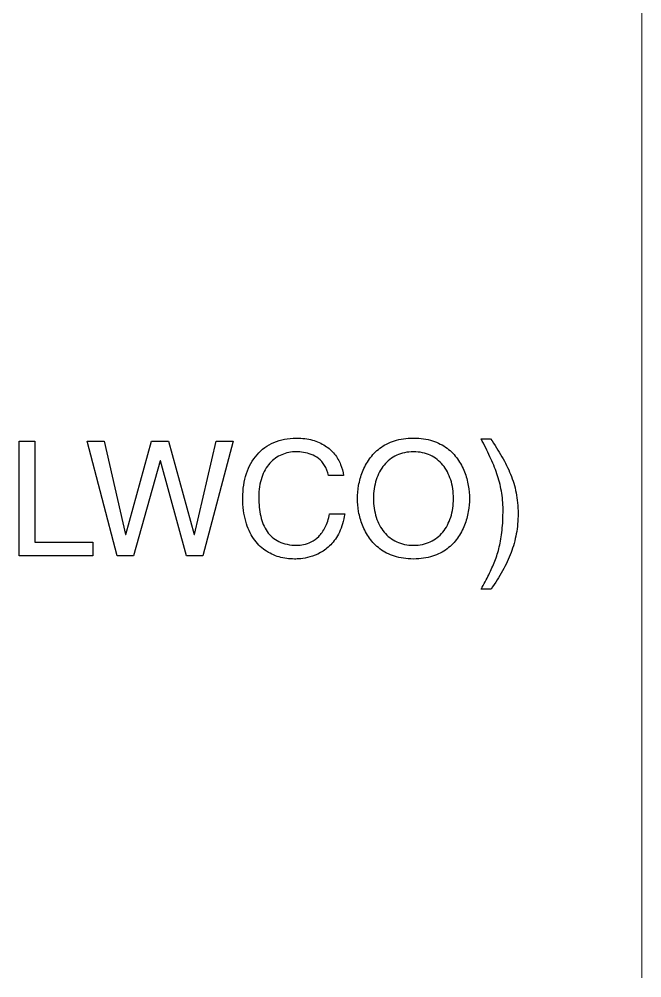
# Model space of a CAD drawing. Header units: inches. Extents: x -3.67 to 3.62, y -4.25 to 4.25.
# Drawn here: x -0.061 to 0.371, y 2.659 to 3.325 of the extents above; entities that cross this region are included whole.
import ezdxf

# ---------------------------------------------------------------- set-up
doc = ezdxf.new("R2010")
doc.units = ezdxf.units.IN
doc.header["$MEASUREMENT"] = 0
doc.layers.add('Dimensions', color=7, linetype='Continuous')

msp = doc.modelspace()

# ---------------------------------------------------------------- linework, layer by layer
at = {"layer": 'Dimensions', "color": 250, "lineweight": 5}
msp.add_open_spline([(0.37112, 3.79754), (0.37112, 3.79754), (0.37112, 2.65911), (0.37112, 2.65911)], degree=3, dxfattribs=at)
at = {"layer": 'Dimensions', "color": 250}
for points, knots in [([(-0.05062, 3.03178), (-0.05062, 3.03178), (-0.06139, 3.03178), (-0.06139, 3.03178), (-0.06139, 3.03178), (-0.06139, 3.03178), (-0.06139, 2.952), (-0.06139, 2.952), (-0.06139, 2.952), (-0.06139, 2.952), (-0.01017, 2.952), (-0.01017, 2.952), (-0.01017, 2.952), (-0.01017, 2.952), (-0.01017, 2.96156), (-0.01017, 2.96156), (-0.01017, 2.96156), (-0.01017, 2.96156), (-0.05062, 2.96156), (-0.05062, 2.96156), (-0.05062, 2.96156), (-0.05062, 2.96156), (-0.05062, 3.03178), (-0.05062, 3.03178)], [0, 0, 0, 0, 0.166667, 0.166667, 0.166667, 0.166667, 0.333333, 0.333333, 0.333333, 0.333333, 0.5, 0.5, 0.5, 0.5, 0.666667, 0.666667, 0.666667, 0.666667, 0.833333, 0.833333, 0.833333, 0.833333, 1, 1, 1, 1]), ([(0.03649, 3.01811), (0.03649, 3.01811), (0.03671, 3.01811), (0.03671, 3.01811), (0.03671, 3.01811), (0.03671, 3.01811), (0.05493, 2.952), (0.05493, 2.952), (0.05493, 2.952), (0.05493, 2.952), (0.06627, 2.952), (0.06627, 2.952), (0.06627, 2.952), (0.06627, 2.952), (0.08727, 3.03178), (0.08727, 3.03178), (0.08727, 3.03178), (0.08727, 3.03178), (0.07538, 3.03178), (0.07538, 3.03178), (0.07538, 3.03178), (0.07538, 3.03178), (0.06049, 2.96689), (0.06049, 2.96689), (0.06049, 2.96689), (0.06049, 2.96689), (0.06027, 2.96689), (0.06027, 2.96689), (0.06027, 2.96689), (0.06027, 2.96689), (0.04238, 3.03178), (0.04238, 3.03178), (0.04238, 3.03178), (0.04238, 3.03178), (0.0306, 3.03178), (0.0306, 3.03178), (0.0306, 3.03178), (0.0306, 3.03178), (0.01271, 2.96689), (0.01271, 2.96689), (0.01271, 2.96689), (0.01271, 2.96689), (0.01249, 2.96689), (0.01249, 2.96689), (0.01249, 2.96689), (0.01249, 2.96689), (-0.0024, 3.03178), (-0.0024, 3.03178), (-0.0024, 3.03178), (-0.0024, 3.03178), (-0.01406, 3.03178), (-0.01406, 3.03178), (-0.01406, 3.03178), (-0.01406, 3.03178), (0.00671, 2.952), (0.00671, 2.952), (0.00671, 2.952), (0.00671, 2.952), (0.01805, 2.952), (0.01805, 2.952), (0.01805, 2.952), (0.01805, 2.952), (0.03649, 3.01811), (0.03649, 3.01811)], [0, 0, 0, 0, 0.0625, 0.0625, 0.0625, 0.0625, 0.125, 0.125, 0.125, 0.125, 0.1875, 0.1875, 0.1875, 0.1875, 0.25, 0.25, 0.25, 0.25, 0.3125, 0.3125, 0.3125, 0.3125, 0.375, 0.375, 0.375, 0.375, 0.4375, 0.4375, 0.4375, 0.4375, 0.5, 0.5, 0.5, 0.5, 0.5625, 0.5625, 0.5625, 0.5625, 0.625, 0.625, 0.625, 0.625, 0.6875, 0.6875, 0.6875, 0.6875, 0.75, 0.75, 0.75, 0.75, 0.8125, 0.8125, 0.8125, 0.8125, 0.875, 0.875, 0.875, 0.875, 0.9375, 0.9375, 0.9375, 0.9375, 1, 1, 1, 1]), ([(0.16394, 3.00778), (0.16362, 3.01046), (0.16295, 3.01308), (0.1619, 3.01561), (0.1619, 3.01561), (0.16086, 3.01815), (0.15944, 3.02054), (0.15764, 3.02272), (0.15764, 3.02272), (0.15586, 3.02493), (0.15368, 3.02687), (0.15112, 3.02854), (0.15112, 3.02854), (0.14857, 3.03021), (0.14564, 3.03152), (0.14231, 3.03246), (0.14231, 3.03246), (0.13899, 3.03339), (0.13527, 3.03387), (0.13116, 3.03389), (0.13116, 3.03389), (0.12534, 3.03387), (0.12014, 3.03285), (0.11555, 3.03085), (0.11555, 3.03085), (0.11095, 3.02885), (0.10705, 3.026), (0.10384, 3.02232), (0.10384, 3.02232), (0.10062, 3.01863), (0.09818, 3.01426), (0.09649, 3.00919), (0.09649, 3.00919), (0.09481, 3.00411), (0.09395, 2.9985), (0.09394, 2.99234), (0.09394, 2.99234), (0.09395, 2.98621), (0.09462, 2.98082), (0.09594, 2.97615), (0.09594, 2.97615), (0.09723, 2.97148), (0.09905, 2.96748), (0.10136, 2.96415), (0.10136, 2.96415), (0.10366, 2.96082), (0.10634, 2.9581), (0.10936, 2.956), (0.10936, 2.956), (0.1124, 2.95389), (0.11566, 2.95235), (0.11914, 2.95135), (0.11914, 2.95135), (0.12262, 2.95037), (0.12618, 2.94989), (0.12982, 2.94989), (0.12982, 2.94989), (0.13086, 2.94987), (0.13231, 2.94995), (0.13418, 2.95013), (0.13418, 2.95013), (0.13607, 2.95032), (0.13818, 2.95072), (0.14055, 2.95135), (0.14055, 2.95135), (0.14292, 2.95198), (0.14534, 2.95298), (0.14784, 2.95432), (0.14784, 2.95432), (0.15036, 2.95567), (0.15275, 2.9575), (0.15503, 2.9598), (0.15503, 2.9598), (0.15731, 2.96211), (0.15931, 2.96502), (0.16101, 2.96856), (0.16101, 2.96856), (0.16271, 2.97208), (0.16394, 2.97634), (0.16471, 2.98134), (0.16471, 2.98134), (0.16471, 2.98134), (0.15427, 2.98134), (0.15427, 2.98134), (0.15427, 2.98134), (0.15351, 2.97763), (0.15247, 2.9745), (0.15116, 2.97193), (0.15116, 2.97193), (0.14984, 2.96935), (0.14834, 2.96726), (0.14668, 2.96561), (0.14668, 2.96561), (0.14501, 2.96397), (0.14329, 2.96271), (0.14147, 2.9618), (0.14147, 2.9618), (0.13968, 2.96091), (0.13792, 2.96028), (0.1362, 2.95995), (0.1362, 2.95995), (0.13447, 2.9596), (0.13292, 2.95943), (0.13149, 2.95945), (0.13149, 2.95945), (0.12657, 2.95947), (0.1224, 2.96032), (0.11901, 2.962), (0.11901, 2.962), (0.11562, 2.96367), (0.1129, 2.966), (0.11084, 2.96902), (0.11084, 2.96902), (0.10881, 2.97202), (0.10731, 2.97554), (0.1064, 2.97956), (0.1064, 2.97956), (0.10547, 2.98358), (0.10503, 2.98795), (0.10505, 2.99267), (0.10505, 2.99267), (0.10507, 2.99793), (0.10575, 3.00252), (0.1071, 3.00648), (0.1071, 3.00648), (0.10844, 3.01043), (0.11031, 3.01372), (0.11268, 3.01637), (0.11268, 3.01637), (0.11507, 3.01902), (0.11784, 3.02102), (0.12099, 3.02234), (0.12099, 3.02234), (0.12414, 3.02367), (0.12753, 3.02434), (0.13116, 3.02434), (0.13116, 3.02434), (0.13271, 3.02435), (0.13436, 3.02422), (0.13614, 3.02396), (0.13614, 3.02396), (0.1379, 3.02371), (0.13968, 3.02322), (0.14147, 3.02254), (0.14147, 3.02254), (0.14325, 3.02185), (0.14494, 3.02089), (0.14655, 3.01965), (0.14655, 3.01965), (0.14814, 3.01841), (0.14955, 3.01682), (0.15075, 3.01487), (0.15075, 3.01487), (0.15195, 3.01293), (0.15288, 3.01058), (0.15349, 3.00778), (0.15349, 3.00778), (0.15349, 3.00778), (0.16394, 3.00778), (0.16394, 3.00778)], [0, 0, 0, 0, 0.025, 0.025, 0.025, 0.025, 0.05, 0.05, 0.05, 0.05, 0.075, 0.075, 0.075, 0.075, 0.1, 0.1, 0.1, 0.1, 0.125, 0.125, 0.125, 0.125, 0.15, 0.15, 0.15, 0.15, 0.175, 0.175, 0.175, 0.175, 0.2, 0.2, 0.2, 0.2, 0.225, 0.225, 0.225, 0.225, 0.25, 0.25, 0.25, 0.25, 0.275, 0.275, 0.275, 0.275, 0.3, 0.3, 0.3, 0.3, 0.325, 0.325, 0.325, 0.325, 0.35, 0.35, 0.35, 0.35, 0.375, 0.375, 0.375, 0.375, 0.4, 0.4, 0.4, 0.4, 0.425, 0.425, 0.425, 0.425, 0.45, 0.45, 0.45, 0.45, 0.475, 0.475, 0.475, 0.475, 0.5, 0.5, 0.5, 0.5, 0.525, 0.525, 0.525, 0.525, 0.55, 0.55, 0.55, 0.55, 0.575, 0.575, 0.575, 0.575, 0.6, 0.6, 0.6, 0.6, 0.625, 0.625, 0.625, 0.625, 0.65, 0.65, 0.65, 0.65, 0.675, 0.675, 0.675, 0.675, 0.7, 0.7, 0.7, 0.7, 0.725, 0.725, 0.725, 0.725, 0.75, 0.75, 0.75, 0.75, 0.775, 0.775, 0.775, 0.775, 0.8, 0.8, 0.8, 0.8, 0.825, 0.825, 0.825, 0.825, 0.85, 0.85, 0.85, 0.85, 0.875, 0.875, 0.875, 0.875, 0.9, 0.9, 0.9, 0.9, 0.925, 0.925, 0.925, 0.925, 0.95, 0.95, 0.95, 0.95, 0.975, 0.975, 0.975, 0.975, 1, 1, 1, 1]), ([(0.25138, 2.99189), (0.2514, 2.99478), (0.25112, 2.99782), (0.25056, 3.00098), (0.25056, 3.00098), (0.25001, 3.00415), (0.24914, 3.0073), (0.24791, 3.01043), (0.24791, 3.01043), (0.24669, 3.01358), (0.2451, 3.01654), (0.2431, 3.01935), (0.2431, 3.01935), (0.24112, 3.02215), (0.23867, 3.02465), (0.2358, 3.02684), (0.2358, 3.02684), (0.23293, 3.029), (0.22956, 3.03072), (0.22571, 3.03198), (0.22571, 3.03198), (0.22186, 3.03322), (0.21745, 3.03387), (0.21249, 3.03389), (0.21249, 3.03389), (0.20754, 3.03387), (0.20314, 3.03322), (0.19927, 3.03198), (0.19927, 3.03198), (0.19542, 3.03072), (0.19205, 3.029), (0.18917, 3.02684), (0.18917, 3.02684), (0.1863, 3.02465), (0.18388, 3.02215), (0.18188, 3.01935), (0.18188, 3.01935), (0.1799, 3.01654), (0.17829, 3.01358), (0.17706, 3.01043), (0.17706, 3.01043), (0.17584, 3.0073), (0.17497, 3.00415), (0.17442, 3.00098), (0.17442, 3.00098), (0.17386, 2.99782), (0.1736, 2.99478), (0.1736, 2.99189), (0.1736, 2.99189), (0.1736, 2.989), (0.17386, 2.98597), (0.17442, 2.9828), (0.17442, 2.9828), (0.17497, 2.97963), (0.17584, 2.97648), (0.17706, 2.97335), (0.17706, 2.97335), (0.17829, 2.97021), (0.1799, 2.96724), (0.18188, 2.96443), (0.18188, 2.96443), (0.18388, 2.96163), (0.1863, 2.95913), (0.18917, 2.95695), (0.18917, 2.95695), (0.19205, 2.95478), (0.19542, 2.95306), (0.19927, 2.9518), (0.19927, 2.9518), (0.20314, 2.95056), (0.20754, 2.94991), (0.21249, 2.94989), (0.21249, 2.94989), (0.21745, 2.94991), (0.22186, 2.95056), (0.22571, 2.9518), (0.22571, 2.9518), (0.22956, 2.95306), (0.23293, 2.95478), (0.2358, 2.95695), (0.2358, 2.95695), (0.23867, 2.95913), (0.24112, 2.96163), (0.2431, 2.96443), (0.2431, 2.96443), (0.2451, 2.96724), (0.24669, 2.97021), (0.24791, 2.97335), (0.24791, 2.97335), (0.24914, 2.97648), (0.25001, 2.97963), (0.25056, 2.9828), (0.25056, 2.9828), (0.25112, 2.98597), (0.2514, 2.989), (0.25138, 2.99189)], [0, 0, 0, 0, 0.041667, 0.041667, 0.041667, 0.041667, 0.083333, 0.083333, 0.083333, 0.083333, 0.125, 0.125, 0.125, 0.125, 0.166667, 0.166667, 0.166667, 0.166667, 0.208333, 0.208333, 0.208333, 0.208333, 0.25, 0.25, 0.25, 0.25, 0.291667, 0.291667, 0.291667, 0.291667, 0.333333, 0.333333, 0.333333, 0.333333, 0.375, 0.375, 0.375, 0.375, 0.416667, 0.416667, 0.416667, 0.416667, 0.458333, 0.458333, 0.458333, 0.458333, 0.5, 0.5, 0.5, 0.5, 0.541667, 0.541667, 0.541667, 0.541667, 0.583333, 0.583333, 0.583333, 0.583333, 0.625, 0.625, 0.625, 0.625, 0.666667, 0.666667, 0.666667, 0.666667, 0.708333, 0.708333, 0.708333, 0.708333, 0.75, 0.75, 0.75, 0.75, 0.791667, 0.791667, 0.791667, 0.791667, 0.833333, 0.833333, 0.833333, 0.833333, 0.875, 0.875, 0.875, 0.875, 0.916667, 0.916667, 0.916667, 0.916667, 0.958333, 0.958333, 0.958333, 0.958333, 1, 1, 1, 1]), ([(0.26638, 2.929), (0.26938, 2.93326), (0.27205, 2.93748), (0.27438, 2.94167), (0.27438, 2.94167), (0.27671, 2.94584), (0.27868, 2.95006), (0.28027, 2.95432), (0.28027, 2.95432), (0.28186, 2.95856), (0.28308, 2.96293), (0.28392, 2.96741), (0.28392, 2.96741), (0.28473, 2.97189), (0.28516, 2.97658), (0.28516, 2.98145), (0.28516, 2.98145), (0.28514, 2.98661), (0.28469, 2.99143), (0.28379, 2.99591), (0.28379, 2.99591), (0.2829, 3.00037), (0.28162, 3.00465), (0.27993, 3.00874), (0.27993, 3.00874), (0.27827, 3.01284), (0.27625, 3.01689), (0.27392, 3.02093), (0.27392, 3.02093), (0.27156, 3.02496), (0.26895, 3.02915), (0.26605, 3.03345), (0.26605, 3.03345), (0.26605, 3.03345), (0.25949, 3.03345), (0.25949, 3.03345), (0.25949, 3.03345), (0.26173, 3.02911), (0.26377, 3.02495), (0.26562, 3.02096), (0.26562, 3.02096), (0.26747, 3.01696), (0.26908, 3.01302), (0.27043, 3.00911), (0.27043, 3.00911), (0.27179, 3.00521), (0.27284, 3.00121), (0.27358, 2.99711), (0.27358, 2.99711), (0.27432, 2.993), (0.27471, 2.98867), (0.27471, 2.98411), (0.27471, 2.98411), (0.27471, 2.97882), (0.27449, 2.97406), (0.27405, 2.96985), (0.27405, 2.96985), (0.2736, 2.96565), (0.27297, 2.9618), (0.27212, 2.95832), (0.27212, 2.95832), (0.27127, 2.95484), (0.27023, 2.95152), (0.26901, 2.94841), (0.26901, 2.94841), (0.26777, 2.94528), (0.26638, 2.94215), (0.26481, 2.939), (0.26481, 2.939), (0.26323, 2.93585), (0.26149, 2.93252), (0.2596, 2.929), (0.2596, 2.929), (0.2596, 2.929), (0.26638, 2.929), (0.26638, 2.929)], [0, 0, 0, 0, 0.052632, 0.052632, 0.052632, 0.052632, 0.105263, 0.105263, 0.105263, 0.105263, 0.157895, 0.157895, 0.157895, 0.157895, 0.210526, 0.210526, 0.210526, 0.210526, 0.263158, 0.263158, 0.263158, 0.263158, 0.315789, 0.315789, 0.315789, 0.315789, 0.368421, 0.368421, 0.368421, 0.368421, 0.421053, 0.421053, 0.421053, 0.421053, 0.473684, 0.473684, 0.473684, 0.473684, 0.526316, 0.526316, 0.526316, 0.526316, 0.578947, 0.578947, 0.578947, 0.578947, 0.631579, 0.631579, 0.631579, 0.631579, 0.684211, 0.684211, 0.684211, 0.684211, 0.736842, 0.736842, 0.736842, 0.736842, 0.789474, 0.789474, 0.789474, 0.789474, 0.842105, 0.842105, 0.842105, 0.842105, 0.894737, 0.894737, 0.894737, 0.894737, 0.947368, 0.947368, 0.947368, 0.947368, 1, 1, 1, 1]), ([(0.24027, 2.99189), (0.24027, 2.98717), (0.23962, 2.98284), (0.23836, 2.97889), (0.23836, 2.97889), (0.2371, 2.97495), (0.23529, 2.97154), (0.23288, 2.96863), (0.23288, 2.96863), (0.23049, 2.96572), (0.22756, 2.96347), (0.22414, 2.96187), (0.22414, 2.96187), (0.22071, 2.96028), (0.21684, 2.95947), (0.21249, 2.95945), (0.21249, 2.95945), (0.20816, 2.95947), (0.20427, 2.96028), (0.20084, 2.96187), (0.20084, 2.96187), (0.19742, 2.96347), (0.19451, 2.96572), (0.1921, 2.96863), (0.1921, 2.96863), (0.18969, 2.97154), (0.18788, 2.97495), (0.18662, 2.97889), (0.18662, 2.97889), (0.18536, 2.98284), (0.18471, 2.98717), (0.18471, 2.99189), (0.18471, 2.99189), (0.18471, 2.99661), (0.18536, 3.00095), (0.18662, 3.00489), (0.18662, 3.00489), (0.18788, 3.00884), (0.18969, 3.01226), (0.1921, 3.01515), (0.1921, 3.01515), (0.19451, 3.01806), (0.19742, 3.02032), (0.20084, 3.02191), (0.20084, 3.02191), (0.20427, 3.0235), (0.20816, 3.02432), (0.21249, 3.02434), (0.21249, 3.02434), (0.21684, 3.02432), (0.22071, 3.0235), (0.22414, 3.02191), (0.22414, 3.02191), (0.22756, 3.02032), (0.23049, 3.01806), (0.23288, 3.01515), (0.23288, 3.01515), (0.23529, 3.01226), (0.2371, 3.00884), (0.23836, 3.00489), (0.23836, 3.00489), (0.23962, 3.00095), (0.24027, 2.99661), (0.24027, 2.99189)], [0, 0, 0, 0, 0.0625, 0.0625, 0.0625, 0.0625, 0.125, 0.125, 0.125, 0.125, 0.1875, 0.1875, 0.1875, 0.1875, 0.25, 0.25, 0.25, 0.25, 0.3125, 0.3125, 0.3125, 0.3125, 0.375, 0.375, 0.375, 0.375, 0.4375, 0.4375, 0.4375, 0.4375, 0.5, 0.5, 0.5, 0.5, 0.5625, 0.5625, 0.5625, 0.5625, 0.625, 0.625, 0.625, 0.625, 0.6875, 0.6875, 0.6875, 0.6875, 0.75, 0.75, 0.75, 0.75, 0.8125, 0.8125, 0.8125, 0.8125, 0.875, 0.875, 0.875, 0.875, 0.9375, 0.9375, 0.9375, 0.9375, 1, 1, 1, 1])]:
    msp.add_open_spline(points, degree=3, knots=knots, dxfattribs=at)

doc.saveas('drawing.dxf')
